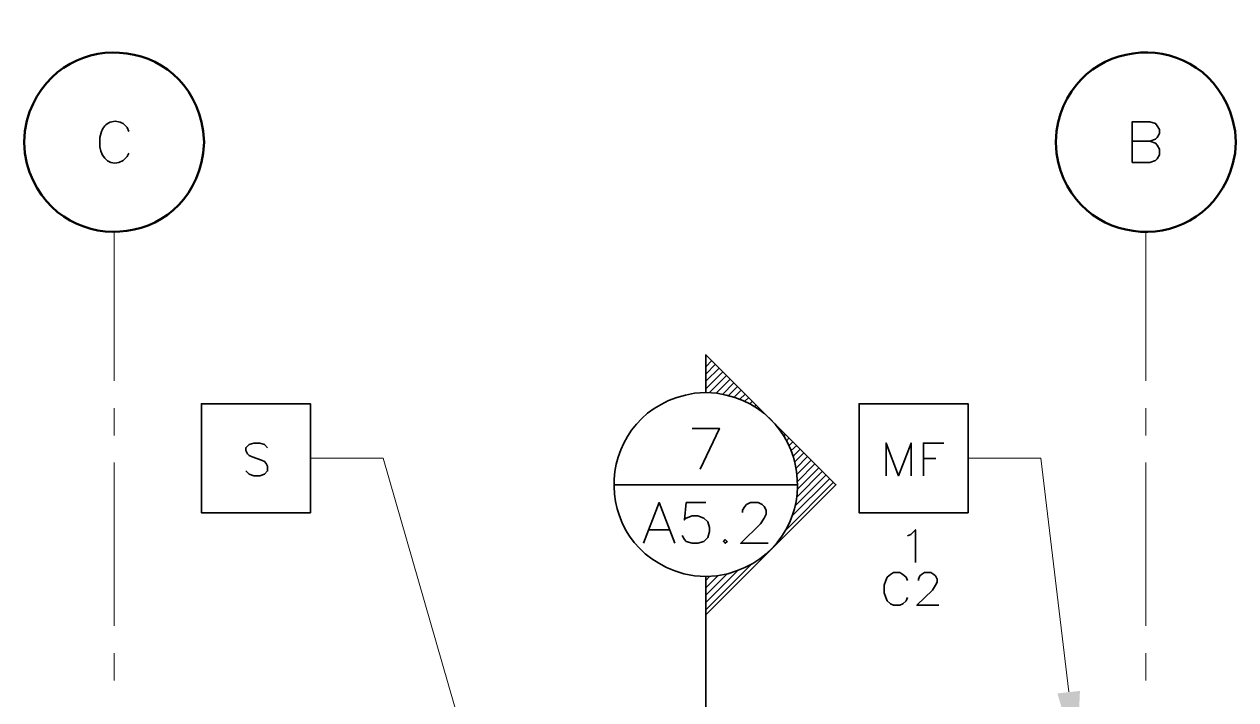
# Model space of a CAD drawing. Header units: inches. Extents: x 5 to 516, y -193 to 129.
# Drawn here: x 66.21 to 77.33, y -78.88 to -72.67 of the extents above; entities that cross this region are included whole.
import ezdxf

# ---------------------------------------------------------------- set-up
doc = ezdxf.new("R2010")
doc.units = ezdxf.units.IN
doc.header["$MEASUREMENT"] = 0
doc.layers.add('PDF4_Geometry', color=7, linetype='Continuous')
doc.layers.add('PDF4_Solid Fills', color=7, linetype='Continuous')

msp = doc.modelspace()

# ---------------------------------------------------------------- linework, layer by layer
at = {"layer": 'PDF4_Geometry', "lineweight": 50}
for points in [[(66.2354203, -73.9529838), (66.2187536, -73.8563171), (66.212087, -73.7563171), (66.2187536, -73.6563171), (66.2354203, -73.5596504)], [(77.3054231, -73.9529838), (77.3254231, -73.8563171), (77.3320897, -73.7563171), (77.3254231, -73.6563171), (77.3054231, -73.5596504)], [(67.8554204, -73.6563171), (67.8620871, -73.7563171), (67.8554204, -73.8563171)], [(75.685423, -73.6563171), (75.6820896, -73.7563171), (75.685423, -73.8563171)]]:
    msp.add_lwpolyline(points, dxfattribs=at)
at = {"layer": 'PDF4_Geometry', "lineweight": 35}
msp.add_lwpolyline([(67.1720887, -73.6596476), (67.155422, -73.6229809), (67.1187553, -73.5863142, 0.5083629243), (66.9220886, -73.6596476), (66.905422, -73.7129809), (66.905422, -73.7996476)], format="xyb", dxfattribs=at)
for points in [[(76.382091, -73.942983), (76.382091, -73.5696496), (76.542091, -73.5696496), (76.5954244, -73.5863163), (76.612091, -73.6063163), (76.632091, -73.6396496), (76.632091, -73.6763163), (76.612091, -73.7129829), (76.5954244, -73.7296496), (76.542091, -73.7463163), (76.382091, -73.7463163)], [(76.5420845, -73.7463175), (76.5954179, -73.7663175), (76.6120845, -73.7829842), (76.6320845, -73.8196508), (76.6320845, -73.8729842), (76.6120845, -73.9096508), (76.5954179, -73.9263175), (76.5420845, -73.9429842), (76.3820845, -73.9429842)], [(67.1187553, -73.9263143), (67.155422, -73.8896476), (67.1720887, -73.8563142)], [(72.4687539, -76.0563152), (72.4687539, -75.7096485), (73.6620873, -76.902982), (72.4687539, -78.0963155)], [(72.4687539, -75.819648), (72.5220872, -75.7629813)], [(72.4687539, -75.8863154), (72.5554205, -75.7963154)], [(72.4687539, -75.9529827), (72.5920872, -75.8296494)], [(72.4687539, -76.0229833), (72.6254205, -75.8663166)], [(72.498756, -76.0596484), (72.658756, -75.8996484)], [(72.5620902, -76.0629816), (72.6920902, -75.9329816)], [(72.5687539, -76.0629816), (72.4687539, -76.0563152), (72.3654205, -76.0629816)], [(72.6220877, -76.0729846), (72.7254211, -75.9663179)], [(72.6754189, -76.0829842), (72.7587523, -75.9996509)], [(72.7287569, -76.0996502), (72.7920902, -76.0329835)], [(72.7787514, -76.1163162), (72.8287514, -76.0696495)], [(72.825423, -76.1363154), (72.8620897, -76.102982)], [(72.8720878, -76.1596478), (72.8954211, -76.1363144)], [(72.9120861, -76.1863167), (72.9287528, -76.1696501)], [(72.9554211, -76.2129823), (72.9620878, -76.2029823)], [(72.9920897, -76.2396513), (72.995423, -76.236318)], [(73.0287515, -76.2729833), (73.0320848, -76.2696499)], [(72.4154227, -76.7596505), (72.5920894, -76.3863172), (72.3420893, -76.3863172)], [(73.098752, -76.3396506), (73.098752, -76.3363173)], [(73.1287542, -76.3763158), (73.1320875, -76.3729825)], [(73.1587564, -76.4163176), (73.165423, -76.4063176)], [(73.1854219, -76.4563159), (73.1987553, -76.4396493)], [(73.2087509, -76.4996509), (73.2320843, -76.4729842)], [(68.4454178, -76.5629817), (68.4187511, -76.5329817), (68.3754178, -76.5196483), (68.3187511, -76.5196483), (68.2754177, -76.5329817), (68.2454177, -76.5629817), (68.2454177, -76.5896483), (68.2620844, -76.6196483), (68.2754177, -76.6329817), (68.3054177, -76.646315), (68.3887511, -76.676315), (68.4187511, -76.6896483), (68.4320844, -76.706315), (68.4454178, -76.7329817), (68.4454178, -76.776315), (68.4187511, -76.806315), (68.3754178, -76.8196484), (68.3187511, -76.8196484), (68.2754177, -76.806315), (68.2454177, -76.776315)], [(73.2320867, -76.5429825), (73.2687534, -76.5063158)], [(73.2520859, -76.5896506), (73.3020859, -76.542984)], [(73.2687553, -76.6396486), (73.3354219, -76.5763153)], [(73.2854179, -76.6929832), (73.3687512, -76.6096498)], [(74.1220879, -76.8196481), (74.1220879, -76.5196481), (74.2354212, -76.8196481), (74.3520879, -76.5196481), (74.3520879, -76.8196481)], [(74.4654242, -76.8196481), (74.4654242, -76.5196481), (74.6520909, -76.5196481)], [(73.2987574, -76.7496509), (73.4020908, -76.6429843)], [(73.3054171, -76.8063153), (73.4354171, -76.6763153)], [(73.3120902, -76.8696494), (73.4687569, -76.7096494)], [(74.4654242, -76.6629844), (74.5787575, -76.6629844)], [(73.2887545, -77.0963171), (73.5720878, -76.8129837)], [(73.3054171, -77.0129837), (73.5387504, -76.7796504)], [(73.3120902, -76.93965), (73.5054236, -76.7463166)], [(73.3120902, -76.9029814), (71.6254234, -76.9029814)], [(73.2020845, -77.3196481), (73.6387512, -76.8796481)], [(73.2587523, -77.1929832), (73.605419, -76.8463165)], [(71.8954235, -77.43965), (72.0387568, -77.0663167), (72.1820901, -77.43965)], [(72.4687539, -77.0663183), (72.2887538, -77.0663183), (72.2720872, -77.2263183), (72.2887538, -77.2096516), (72.3420872, -77.1896516), (72.3954205, -77.1896516), (72.4487539, -77.2096516), (72.4854205, -77.242985), (72.5020872, -77.2963183), (72.5020872, -77.332985), (72.4854205, -77.3863183), (72.4487539, -77.422985), (72.3954205, -77.4396517), (72.3420872, -77.4396517), (72.2887538, -77.422985), (72.2720872, -77.4063183), (72.2520872, -77.3696517)], [(72.805417, -77.156318), (72.805417, -77.136318), (72.825417, -77.1029847), (72.8420837, -77.0829847), (72.8787504, -77.066318), (72.9487504, -77.066318), (72.985417, -77.0829847), (73.0020837, -77.1029847), (73.0220837, -77.136318), (73.0220837, -77.1729847), (73.0020837, -77.2096514), (72.9687504, -77.2629847), (72.7887504, -77.4396514), (73.0387504, -77.4396514)], [(71.9487546, -77.3163183), (72.1287546, -77.3163183)], [(74.3187499, -77.3729827), (74.3487499, -77.3596494), (74.3920833, -77.316316), (74.3920833, -77.616316)], [(72.2654205, -77.7196488), (72.3654205, -77.739648), (72.4687539, -77.7463161)], [(72.4687539, -78.0529822), (72.8854206, -77.6363155)], [(72.4687539, -77.982985), (72.7587539, -77.692985)], [(72.4687539, -100.0563172), (72.4687539, -77.7463161), (72.5687539, -77.739648), (72.6687539, -77.7196488)], [(72.4687539, -77.9163177), (72.6620872, -77.7229843)], [(74.3187499, -77.782983), (74.3054166, -77.752983), (74.2754166, -77.7263163), (74.2487499, -77.7096497), (74.1920833, -77.7096497), (74.1620833, -77.7263163), (74.1320833, -77.752983), (74.1187499, -77.782983), (74.1054166, -77.8263163), (74.1054166, -77.8963163), (74.1187499, -77.9396497), (74.1320833, -77.9696497), (74.1620833, -77.9963163), (74.1920833, -78.0096497), (74.2487499, -78.0096497), (74.2754166, -77.9963163), (74.3054166, -77.9696497), (74.3187499, -77.9396497)], [(74.4187527, -77.782983), (74.4187527, -77.7696497), (74.432086, -77.7396497), (74.4487527, -77.7263163), (74.4754193, -77.7096497), (74.532086, -77.7096497), (74.562086, -77.7263163), (74.5754193, -77.7396497), (74.592086, -77.7696497), (74.592086, -77.7963163), (74.5754193, -77.8263163), (74.5487527, -77.8696497), (74.4054193, -78.0096497), (74.6054193, -78.0096497)], [(72.4687539, -77.8496503), (72.5787539, -77.7396503)], [(72.4687539, -77.782983), (72.5054205, -77.742983)], [(72.4687539, -78.0963172), (72.4687539, -77.7463171)]]:
    msp.add_lwpolyline(points, dxfattribs=at)
at = {"layer": 'PDF4_Geometry', "lineweight": 15}
for points in [[(67.038754, -75.9496495), (67.038754, -74.5829827)], [(76.5054227, -75.9496495), (76.5054227, -74.5829827)], [(67.038754, -76.4496496), (67.038754, -76.1996495)], [(76.5054227, -76.4496496), (76.5054227, -76.1996495)], [(67.038754, -78.1996497), (67.038754, -76.6996496)], [(70.6487532, -80.6229829), (69.5054197, -76.6596495), (68.8387529, -76.6596495)], [(75.7987576, -78.8063155), (75.542091, -76.6596487), (74.8754242, -76.6596487)], [(76.5054227, -78.1996497), (76.5054227, -76.6996496)], [(67.038754, -78.6996497), (67.038754, -78.4496497)], [(76.5054227, -78.6996497), (76.5054227, -78.4496497)]]:
    msp.add_lwpolyline(points, dxfattribs=at)
at = {"layer": 'PDF4_Geometry', "lineweight": 35}
for points in [[(68.8387555, -77.1596478), (68.8387555, -76.1596478), (67.8387554, -76.1596478), (67.8387554, -77.1596478)], [(74.8754177, -77.1596478), (74.8754177, -76.1596478), (73.8754176, -76.1596478), (73.8754176, -77.1596478)], [(72.6454235, -77.4063181), (72.6287569, -77.4229847), (72.6454235, -77.4396514), (72.6654235, -77.4229847)]]:
    msp.add_lwpolyline(points, close=True, dxfattribs=at)
at = {"layer": 'PDF4_Geometry', "lineweight": 50}
for points in [[(66.2354203, -73.5596504), (66.4822536, -72.6739837), (67.7206426, -72.7462615), (67.8554204, -73.6563171)], [(77.3054231, -73.5596504), (77.0633119, -72.6731503), (75.8253674, -72.7467614), (75.685423, -73.6563171)], [(67.8554204, -73.8563171), (67.7206426, -74.7645949), (66.485087, -74.8416505), (66.2354203, -73.9529838)], [(75.685423, -73.8563171), (75.8260341, -74.766095), (77.0623119, -74.8404283), (77.3054231, -73.9529838)]]:
    msp.add_open_spline(points, degree=3, dxfattribs=at)
at = {"layer": 'PDF4_Geometry', "lineweight": 35}
for points in [[(66.905422, -73.7996476), (66.920922, -73.9098143), (67.011422, -73.9882031), (67.1187553, -73.9263143)], [(72.3654205, -76.0629816), (71.4361427, -76.2041492), (71.359476, -77.4709272), (72.2654205, -77.7196488)], [(72.6687539, -77.7196488), (73.575865, -77.4724259), (73.4991984, -76.2029268), (72.5687539, -76.0629816)]]:
    msp.add_open_spline(points, degree=3, dxfattribs=at)
at = {"layer": 'PDF4_Solid Fills', "lineweight": 15, "transparency": 33554559}
msp.add_solid([(75.6954183, -78.8196482), (75.872085, -79.4296483), (75.902085, -78.7963149)], dxfattribs=at)

doc.saveas('drawing.dxf')
